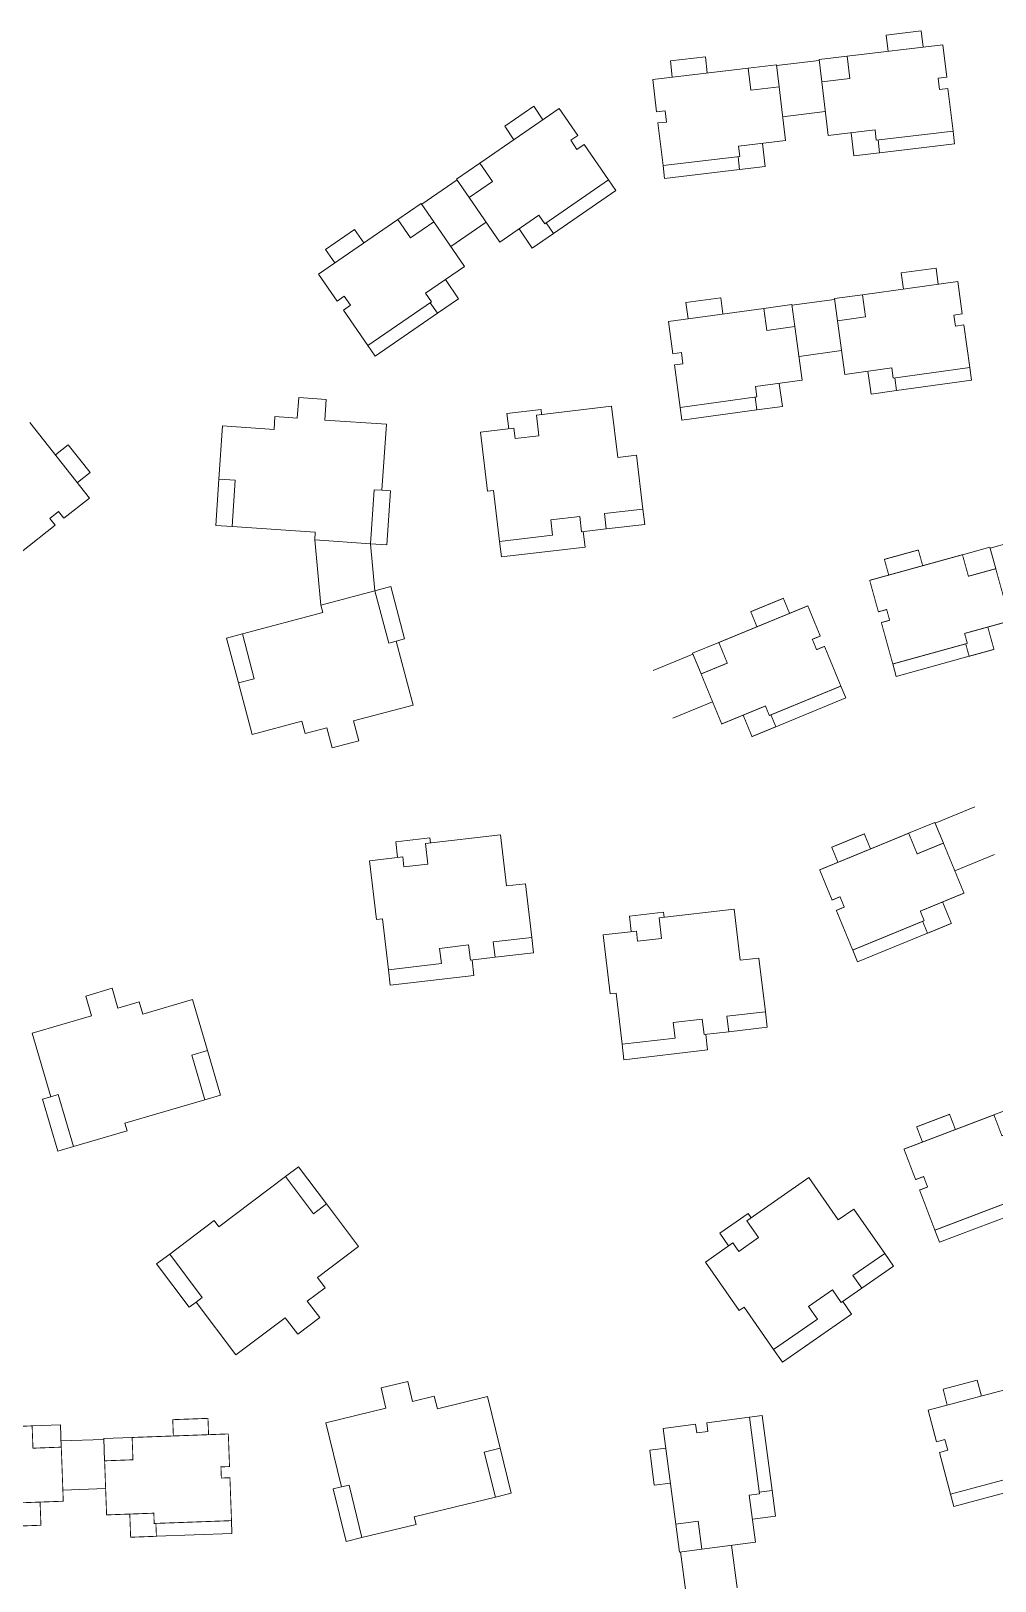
# Model space of a CAD drawing. Extents: x 195225 to 258225, y 4041 to 48538.
# Drawn here: x 200604 to 201726, y 11465 to 13269 of the extents above; entities that cross this region are included whole.
import ezdxf

# ---------------------------------------------------------------- set-up
doc = ezdxf.new("R2010")
doc.units = 0
doc.header["$LTSCALE"] = 1000
doc.header["$MEASUREMENT"] = 0
doc.layers.add('140', color=2, linetype='Continuous', lineweight=5)
doc.layers.add('DingDianTu', color=5, linetype='Continuous', lineweight=0)

# ---------------------------------------------------------------- blocks, each defined once
blk = doc.blocks.new('dafasfd')
at = {"layer": 'DingDianTu', "color": 7}
for points in [[(36368038, 16363912), (36371127, 16365074), (36372042, 16362641)], [(36369878, 16352210), (36361642, 16349110), (36361113, 16350514)]]:
    blk.add_lwpolyline(points, dxfattribs=at)
at = {"layer": 'DingDianTu', "color": 7, "const_width": 100}
blk.add_lwpolyline([(36368038, 16363912), (36368954, 16361479), (36372042, 16362641), (36374261, 16356745), (36369114, 16354807), (36369537, 16353684), (36361113, 16350514), (36359352, 16355194), (36360288, 16355546), (36359830, 16356763), (36358894, 16356410), (36357556, 16359967)], close=True, dxfattribs=at)
for points in [[(36363546, 16362221), (36362876, 16363999), (36359039, 16362555), (36359708, 16360777)], [(36371734, 16355794), (36372686, 16353267), (36369878, 16352210), (36369350, 16353614)]]:
    blk.add_lwpolyline(points, dxfattribs=at)
blk = doc.blocks.new('*E50')
at = {"layer": 'DingDianTu', "color": 7, "xscale": 0.001000002024510444, "yscale": 0.001000000163912773, "zscale": 0.001, "rotation": 339.3761177849276}
blk.add_blockref('dafasfd', (22612.58, -20413.34), dxfattribs=at)
blk = doc.blocks.new('*E37')
at = {"layer": 'DingDianTu', "color": 7, "xscale": 0.001000002024510444, "yscale": 0.001000000163912773, "zscale": 0.001, "rotation": 339.3761177849276}
blk.add_blockref('dafasfd', (22612.58, -20413.34), dxfattribs=at)
blk = doc.blocks.new('*E36')
at = {"layer": 'DingDianTu', "color": 7, "xscale": 0.001000002024510444, "yscale": 0.001000000163912773, "zscale": 0.001, "rotation": 339.3761177849276}
blk.add_blockref('dafasfd', (22612.58, -20413.34), dxfattribs=at)
blk = doc.blocks.new('*E31')
at = {"layer": 'DingDianTu', "color": 7, "xscale": 0.001000002024510444, "yscale": 0.001000000163912773, "zscale": 0.001, "rotation": 339.3761177849276}
blk.add_blockref('dafasfd', (22612.58, -20413.34), dxfattribs=at)
blk = doc.blocks.new('*E238')
at = {"layer": 'DingDianTu', "color": 7, "xscale": 0.001000002024510444, "yscale": 0.001000000163912773, "zscale": 0.001, "rotation": 339.3761177849276}
blk.add_blockref('dafasfd', (22612.58, -20413.34), dxfattribs=at)
blk = doc.blocks.new('*E237')
at = {"layer": 'DingDianTu', "color": 7, "xscale": 0.001000002024510444, "yscale": 0.001000000163912773, "zscale": 0.001, "rotation": 339.3761177849276}
blk.add_blockref('dafasfd', (22612.58, -20413.34), dxfattribs=at)

msp = doc.modelspace()

# ---------------------------------------------------------------- linework, layer by layer
at = {"layer": '140', "color": 7}
for p, q in [((201599.4, 13264.3), (201640.1, 13269.2)), ((201601.6, 13245.4), (201599.4, 13264.3)), ((201640.1, 13269.2), (201642.3, 13250.3)), ((201665.2, 13253), (201554, 13239.7)), ((201669.7, 13215.3), (201665.2, 13253)), ((201388.9, 13239.2), (201348.2, 13234.3)), ((201348.2, 13234.3), (201350.4, 13215.4)), ((201391.1, 13220.3), (201388.9, 13239.2)), ((201438.8, 13226), (201471.6, 13229.9)), ((201471.6, 13229.9), (201474.6, 13204.1)), ((201521.3, 13234.8), (201471.7, 13228.9)), ((201554, 13239.7), (201521.2, 13235.8)), ((201521.2, 13235.8), (201524.3, 13210)), ((201554, 13239.7), (201557.1, 13213.9)), ((201327.6, 13212.7), (201438.8, 13226)), ((201332.1, 13175), (201327.6, 13212.7)), ((201438.8, 13226), (201441.9, 13200.2)), ((201557.1, 13213.9), (201524.3, 13210)), ((201524.3, 13210), (201531.8, 13147.5)), ((201659.8, 13214.1), (201669.7, 13215.3)), ((201661.3, 13201.2), (201659.8, 13214.1)), ((201441.9, 13200.2), (201474.6, 13204.1)), ((201474.6, 13204.1), (201482.1, 13141.5)), ((201671.2, 13202.4), (201661.3, 13201.2)), ((201677.2, 13152.7), (201671.2, 13202.4)), ((201218.8, 13178.9), (201126.6, 13115.4)), ((201155.4, 13158.3), (201189.1, 13181.5)), ((201189.1, 13181.5), (201199.9, 13165.9)), ((201240.4, 13147.6), (201218.8, 13178.9)), ((201342, 13176.1), (201332.1, 13175)), ((201343.6, 13163.2), (201342, 13176.1)), ((201528.4, 13175.3), (201478.8, 13169.3)), ((201166.1, 13142.6), (201155.4, 13158.3)), ((201333.6, 13162.1), (201343.6, 13163.2)), ((201339.6, 13112.4), (201333.6, 13162.1)), ((201232.2, 13142), (201240.4, 13147.6)), ((201239.5, 13131.3), (201232.2, 13142)), ((201482.1, 13141.5), (201427.5, 13135)), ((201455.3, 13138.3), (201458.5, 13111.5)), ((201531.8, 13147.5), (201586.4, 13154)), ((201558.6, 13150.7), (201561.8, 13123.9)), ((201586.4, 13154), (201587.8, 13142.1)), ((201587.8, 13142.1), (201677.2, 13152.7)), ((201591.6, 13127.4), (201589.8, 13142.3)), ((201591.6, 13127.4), (201678.9, 13137.9)), ((201678.9, 13137.9), (201677.2, 13152.7)), ((201247.8, 13136.9), (201239.5, 13131.3)), ((201276.1, 13095.8), (201247.8, 13136.9)), ((201428.9, 13123.1), (201339.6, 13112.4)), ((201428.7, 13108), (201426.9, 13122.8)), ((201427.5, 13135), (201428.9, 13123.1)), ((201561.8, 13123.9), (201591.6, 13127.4)), ((201126.6, 13115.4), (201099.4, 13096.7)), ((201126.6, 13115.4), (201141.3, 13094)), ((201341.3, 13097.5), (201339.6, 13112.4)), ((201428.7, 13108), (201341.3, 13097.5)), ((201458.5, 13111.5), (201428.7, 13108)), ((201100, 13095.9), (201058.8, 13067.5)), ((201099.4, 13096.7), (201114.2, 13075.3)), ((201141.3, 13094), (201114.2, 13075.3)), ((201202, 13044.7), (201276.1, 13095.8)), ((201284.6, 13083.4), (201276.1, 13095.8)), ((201031.1, 13049.6), (201058.2, 13068.3)), ((201058.2, 13068.3), (201073, 13046.9)), ((201114.2, 13075.3), (201149.9, 13023.4)), ((201212.2, 13033.5), (201284.6, 13083.4)), ((200938.8, 12986.1), (201031.1, 13049.6)), ((201031.1, 13049.6), (201045.8, 13028.2)), ((201149.9, 13023.4), (201195.2, 13054.6)), ((201195.2, 13054.6), (201202, 13044.7)), ((200980.8, 13038), (200947, 13014.8)), ((200991.5, 13022.4), (200980.8, 13038)), ((201045.8, 13028.2), (201073, 13046.9)), ((201073, 13046.9), (201108.7, 12995)), ((201134, 13046.5), (201092.8, 13018.1)), ((201172.1, 13038.7), (201187.5, 13016.5)), ((201187.5, 13016.5), (201212.2, 13033.5)), ((201212.2, 13033.5), (201203.6, 13045.8)), ((200947, 13014.8), (200957.8, 12999.1)), ((201108.7, 12995), (201063.4, 12963.8)), ((200960.4, 12954.8), (200938.8, 12986.1)), ((201086.5, 12979.7), (201101.8, 12957.5)), ((201682.7, 12977.4), (201571.8, 12962.1)), ((201616.7, 12987.5), (201657.3, 12993.1)), ((201619.3, 12968.6), (201616.7, 12987.5)), ((201657.3, 12993.1), (201659.9, 12974.2)), ((201687.9, 12939.7), (201682.7, 12977.4)), ((200968.6, 12960.5), (200960.4, 12954.8)), ((200976, 12949.8), (200968.6, 12960.5)), ((201063.4, 12963.8), (201070.2, 12954)), ((201101.8, 12957.5), (201077.1, 12940.5)), ((201406.7, 12958.5), (201366.1, 12952.9)), ((201409.3, 12939.7), (201406.7, 12958.5)), ((201571.8, 12962.1), (201539.1, 12957.6)), ((201539.1, 12957.6), (201542.6, 12931.8)), ((201571.8, 12962.1), (201575.3, 12936.3)), ((200967.7, 12944.1), (200976, 12949.8)), ((200996.1, 12902.9), (200967.7, 12944.1)), ((201070.2, 12954), (200996.1, 12902.9)), ((201077.1, 12940.5), (201004.6, 12890.6)), ((201077.1, 12940.5), (201068.6, 12952.8)), ((201345.9, 12930.9), (201456.8, 12946.2)), ((201366.1, 12952.9), (201368.7, 12934.1)), ((201456.8, 12946.2), (201489.5, 12950.7)), ((201456.8, 12946.2), (201460.4, 12920.5)), ((201489.5, 12950.7), (201493.1, 12925)), ((201539.2, 12956.6), (201489.7, 12949.8)), ((201678, 12938.4), (201687.9, 12939.7)), ((201351.1, 12893.3), (201345.9, 12930.9)), ((201460.4, 12920.5), (201493.1, 12925)), ((201493.1, 12925), (201501.7, 12862.6)), ((201575.3, 12936.3), (201542.6, 12931.8)), ((201542.6, 12931.8), (201551.2, 12869.4)), ((201679.8, 12925.5), (201678, 12938.4)), ((201689.7, 12926.9), (201679.8, 12925.5)), ((201696.5, 12877.3), (201689.7, 12926.9)), ((201004.6, 12890.6), (200996.1, 12902.9)), ((201361, 12894.7), (201351.1, 12893.3)), ((201362.8, 12881.8), (201361, 12894.7)), ((201547.4, 12897.2), (201497.9, 12890.3)), ((201352.9, 12880.4), (201362.8, 12881.8)), ((201359.7, 12830.9), (201352.9, 12880.4)), ((201551.2, 12869.4), (201605.7, 12876.9)), ((201578, 12873.1), (201581.7, 12846.4)), ((201605.7, 12876.9), (201607.3, 12865)), ((201607.3, 12865), (201696.5, 12877.3)), ((201698.6, 12862.5), (201696.5, 12877.3)), ((201501.7, 12862.6), (201447.2, 12855.1)), ((201447.2, 12855.1), (201448.8, 12843.2)), ((201474.9, 12858.9), (201478.6, 12832.1)), ((201581.7, 12846.4), (201611.4, 12850.5)), ((201611.4, 12850.5), (201609.3, 12865.3)), ((201611.4, 12850.5), (201698.6, 12862.5)), ((200914, 12818.4), (200915.7, 12842.3)), ((200915.7, 12842.3), (200947.6, 12840.1)), ((200947.6, 12840.1), (200945.9, 12816.2)), ((201192.5, 12821.8), (201279.8, 12832.2)), ((201279.8, 12832.2), (201286.9, 12772.6)), ((201448.8, 12843.2), (201359.7, 12830.9)), ((201448.9, 12828), (201446.9, 12842.9)), ((201478.6, 12832.1), (201448.9, 12828)), ((200672.3, 12725.4), (200602.9, 12813.3)), ((200887, 12805.2), (200888.1, 12820.2)), ((200888.1, 12820.2), (200914, 12818.4)), ((200945.9, 12816.2), (201017.8, 12811.3)), ((201197.7, 12828.5), (201158, 12823.8)), ((201158, 12823.8), (201160.1, 12805.9)), ((201195.3, 12798), (201192.5, 12821.8)), ((201198.4, 12822.5), (201197.7, 12828.5)), ((201361.7, 12816), (201359.7, 12830.9)), ((201448.9, 12828), (201361.7, 12816)), ((200822.9, 12747.5), (200827.2, 12809.3)), ((200827.2, 12809.3), (200887, 12805.2)), ((201017.8, 12811.3), (201012.5, 12734.5)), ((201127.3, 12802), (201166.1, 12806.6)), ((201135.5, 12733.5), (201127.3, 12802)), ((201166.1, 12806.6), (201167.5, 12794.7)), ((201167.5, 12794.7), (201195.3, 12798)), ((200632.6, 12775.6), (200647.5, 12787.4)), ((200647.5, 12787.4), (200673, 12755.2)), ((201286.9, 12772.6), (201308.8, 12775.2)), ((201308.8, 12775.2), (201316.2, 12712.6)), ((200673, 12755.2), (200658.1, 12743.5)), ((200819.2, 12693.6), (200822.9, 12747.5)), ((200841.9, 12746.2), (200822.9, 12747.5)), ((200838.2, 12692.3), (200841.9, 12746.2)), ((200642.5, 12701.9), (200672.3, 12725.4)), ((201003.5, 12735.1), (200999.2, 12672.2)), ((201012.5, 12734.5), (201003.5, 12735.1)), ((201022.5, 12733.8), (201012.5, 12734.5)), ((201018.2, 12670.9), (201022.5, 12733.8)), ((201142.4, 12734.3), (201135.5, 12733.5)), ((201149.5, 12674.7), (201142.4, 12734.3)), ((200626.1, 12701.6), (200636.3, 12709.7)), ((200636.3, 12709.7), (200642.5, 12701.9)), ((201316.2, 12712.6), (201271.5, 12707.3)), ((201271.5, 12707.3), (201273.6, 12689.4)), ((201316.2, 12712.6), (201318.3, 12694.7)), ((200593.1, 12662.8), (200632.3, 12693.8)), ((200632.3, 12693.8), (200626.1, 12701.6)), ((200838.2, 12692.3), (200819.2, 12693.6)), ((200935, 12685.7), (200838.2, 12692.3)), ((201242.7, 12703.9), (201208.9, 12699.9)), ((201208.9, 12699.9), (201211, 12682)), ((201244.8, 12686), (201242.7, 12703.9)), ((201273.6, 12689.4), (201244.8, 12686)), ((201318.3, 12694.7), (201273.6, 12689.4)), ((200934.4, 12676.7), (200935, 12685.7)), ((200934.4, 12676.7), (200941.6, 12600.8)), ((200999.2, 12672.2), (200934.4, 12676.7)), ((200999.2, 12672.2), (201004.4, 12617.4)), ((200999.2, 12672.2), (201018.2, 12670.9)), ((201211, 12682), (201149.5, 12674.7)), ((201151.6, 12656.8), (201149.5, 12674.7)), ((201246.8, 12686.3), (201248.9, 12668.4)), ((201768.4, 12680.5), (201720.2, 12667.2)), ((201248.9, 12668.4), (201151.6, 12656.8)), ((201004.4, 12617.4), (200941.6, 12600.8)), ((201004.4, 12617.4), (201022.8, 12622.3)), ((201020.5, 12556.5), (201004.4, 12617.4)), ((201022.8, 12622.3), (201038.9, 12561.4)), ((200941.6, 12600.8), (200943.9, 12592.1)), ((200943.9, 12592.1), (200850.1, 12567.2)), ((200850.1, 12567.2), (200831.7, 12562.3)), ((200831.7, 12562.3), (200845.6, 12510.1)), ((200850.1, 12567.2), (200863.9, 12515)), ((201038.9, 12561.4), (201029.2, 12558.8)), ((201029.2, 12558.8), (201020.5, 12556.5)), ((201049, 12484.4), (201029.2, 12558.8)), ((201374.4, 12543.7), (201328.2, 12524.7)), ((200863.9, 12515), (200845.6, 12510.1)), ((200845.6, 12510.1), (200861.5, 12450.2)), ((201397.3, 12488.3), (201351, 12469.2)), ((200979.4, 12466), (201049, 12484.4)), ((200861.5, 12450.2), (200919.5, 12465.6)), ((200919.5, 12465.6), (200923.3, 12451.1)), ((200923.3, 12451.1), (200948.4, 12457.8)), ((200948.4, 12457.8), (200954.6, 12434.6)), ((200985.5, 12442.8), (200979.4, 12466)), ((200954.6, 12434.6), (200985.5, 12442.8)), ((201702.5, 12365.8), (201656.3, 12346.7)), ((201068.3, 12329.7), (201028.6, 12325)), ((201063.1, 12323.1), (201150.5, 12333.4)), ((201069, 12323.8), (201068.3, 12329.7)), ((201150.5, 12333.4), (201157.5, 12273.8)), ((200998, 12303.2), (201036.7, 12307.8)), ((201028.6, 12325), (201030.7, 12307.1)), ((201036.7, 12307.8), (201038.1, 12295.9)), ((201065.9, 12299.2), (201063.1, 12323.1)), ((201725.4, 12310.3), (201679.1, 12291.3)), ((201006.1, 12234.7), (200998, 12303.2)), ((201038.1, 12295.9), (201065.9, 12299.2)), ((201157.5, 12273.8), (201179.4, 12276.4)), ((201179.4, 12276.4), (201186.8, 12213.9)), ((201013, 12235.5), (201006.1, 12234.7)), ((201020.1, 12176), (201013, 12235.5)), ((201340.3, 12243.1), (201300.5, 12238.4)), ((201300.5, 12238.4), (201302.7, 12220.6)), ((201335, 12236.5), (201422.4, 12246.8)), ((201337.8, 12212.6), (201335, 12236.5)), ((201341, 12237.2), (201340.3, 12243.1)), ((201422.4, 12246.8), (201429.5, 12187.3)), ((201269.9, 12216.7), (201308.6, 12221.3)), ((201308.6, 12221.3), (201310, 12209.3)), ((201113.3, 12205.1), (201079.6, 12201.1)), ((201079.6, 12201.1), (201081.7, 12183.3)), ((201115.4, 12187.3), (201113.3, 12205.1)), ((201186.8, 12213.9), (201142.1, 12208.6)), ((201142.1, 12208.6), (201144.2, 12190.7)), ((201186.8, 12213.9), (201188.9, 12196)), ((201278, 12148.2), (201269.9, 12216.7)), ((201310, 12209.3), (201337.8, 12212.6)), ((201081.7, 12183.3), (201020.1, 12176)), ((201144.2, 12190.7), (201115.4, 12187.3)), ((201117.4, 12187.5), (201119.5, 12169.6)), ((201188.9, 12196), (201144.2, 12190.7)), ((201429.5, 12187.3), (201451.3, 12189.8)), ((201451.3, 12189.8), (201458.7, 12127.3)), ((201022.2, 12158.1), (201020.1, 12176)), ((201119.5, 12169.6), (201022.2, 12158.1)), ((200698.5, 12154.6), (200667.8, 12145.6)), ((200667.8, 12145.6), (200674.6, 12122.5)), ((200705.3, 12131.6), (200698.5, 12154.6)), ((201285, 12149), (201278, 12148.2)), ((201292, 12089.4), (201285, 12149)), ((200730.2, 12138.9), (200705.3, 12131.6)), ((200734.5, 12124.5), (200730.2, 12138.9)), ((200792, 12141.5), (200734.5, 12124.5)), ((200809.5, 12082), (200792, 12141.5)), ((201458.7, 12127.3), (201414, 12122)), ((201458.7, 12127.3), (201460.9, 12109.4)), ((200674.6, 12122.5), (200605.5, 12102.2)), ((201385.2, 12118.6), (201351.5, 12114.6)), ((201351.5, 12114.6), (201353.6, 12096.7)), ((201387.4, 12100.7), (201385.2, 12118.6)), ((201414, 12122), (201416.2, 12104.1)), ((201460.9, 12109.4), (201416.2, 12104.1)), ((200605.5, 12102.2), (200627.3, 12028.3)), ((201353.6, 12096.7), (201292, 12089.4)), ((201416.2, 12104.1), (201387.4, 12100.7)), ((201389.4, 12100.9), (201391.5, 12083.1)), ((200791.3, 12076.7), (200809.5, 12082)), ((200806.6, 12024.9), (200791.3, 12076.7)), ((200824.8, 12030.2), (200809.5, 12082)), ((201294.2, 12071.5), (201292, 12089.4)), ((201391.5, 12083.1), (201294.2, 12071.5)), ((200617.7, 12025.5), (200627.3, 12028.3)), ((200635.5, 11965.1), (200617.7, 12025.5)), ((200627.3, 12028.3), (200635.9, 12030.9)), ((200635.9, 12030.9), (200653.7, 11970.4)), ((200713.5, 11997.4), (200806.6, 12024.9)), ((200806.6, 12024.9), (200824.8, 12030.2)), ((200653.7, 11970.4), (200716.1, 11988.8)), ((200716.1, 11988.8), (200713.5, 11997.4)), ((200653.7, 11970.4), (200635.5, 11965.1)), ((200900.4, 11935.3), (200915.6, 11946.7)), ((200915.6, 11946.7), (200948.1, 11903.6)), ((200822.9, 11877), (200900.4, 11935.3)), ((200900.4, 11935.3), (200932.9, 11892.1)), ((201437.1, 11884), (201509.3, 11934.3)), ((201509.3, 11934.3), (201543.6, 11885)), ((200932.9, 11892.1), (200948.1, 11903.6)), ((200948.1, 11903.6), (200985.3, 11854)), ((201543.6, 11885), (201561.6, 11897.6)), ((201561.6, 11897.6), (201597.6, 11845.8)), ((200765.6, 11845.1), (200817.5, 11884.2)), ((200817.5, 11884.2), (200822.9, 11877)), ((201438.6, 11892.4), (201405.7, 11869.5)), ((201450.8, 11864.3), (201437.1, 11884)), ((201442, 11887.5), (201438.6, 11892.4)), ((201388.9, 11835.9), (201420.9, 11858.2)), ((201405.7, 11869.5), (201416, 11854.8)), ((201420.9, 11858.2), (201427.8, 11848.3)), ((201427.8, 11848.3), (201450.8, 11864.3)), ((200765.6, 11845.1), (200750.4, 11833.7)), ((200803.4, 11794.7), (200765.6, 11845.1)), ((200985.3, 11854), (200937.4, 11818)), ((201597.6, 11845.8), (201560.6, 11820.1)), ((201597.6, 11845.8), (201607.9, 11831.1)), ((200750.4, 11833.7), (200788.2, 11783.3)), ((201428.3, 11779.3), (201388.9, 11835.9)), ((201607.9, 11831.1), (201570.9, 11805.4)), ((200946.4, 11806), (200925.6, 11790.3)), ((200937.4, 11818), (200946.4, 11806)), ((201536.8, 11803.6), (201508.9, 11784.2)), ((201547.1, 11788.8), (201536.8, 11803.6)), ((201570.9, 11805.4), (201547.1, 11788.8)), ((201560.6, 11820.1), (201570.9, 11805.4)), ((200788.2, 11783.3), (200796.2, 11789.3)), ((200796.2, 11789.3), (200803.4, 11794.7)), ((200842.5, 11727.8), (200796.2, 11789.3)), ((200925.6, 11790.3), (200940.1, 11771.2)), ((201548.8, 11790), (201559, 11775.2)), ((200900.1, 11771.1), (200842.5, 11727.8)), ((200914.5, 11751.9), (200900.1, 11771.1)), ((200940.1, 11771.2), (200914.5, 11751.9)), ((201434, 11783.3), (201428.3, 11779.3)), ((201468.3, 11734), (201434, 11783.3)), ((201519.2, 11769.4), (201468.3, 11734)), ((201559, 11775.2), (201478.6, 11719.2)), ((201508.9, 11784.2), (201519.2, 11769.4)), ((201478.6, 11719.2), (201468.3, 11734)), ((201042.5, 11696.9), (201011.5, 11689.3)), ((201048.2, 11673.5), (201042.5, 11696.9)), ((201705.2, 11698.2), (201665.5, 11687.7)), ((201710.1, 11679.9), (201705.2, 11698.2)), ((201011.5, 11689.3), (201017.2, 11665.9)), ((201073.5, 11679.7), (201048.2, 11673.5)), ((201077.1, 11665.1), (201073.5, 11679.7)), ((201135.3, 11679.4), (201077.1, 11665.1)), ((201150.1, 11619.2), (201135.3, 11679.4)), ((201648.2, 11663.4), (201756.4, 11692.3)), ((201665.5, 11687.7), (201670.4, 11669.3)), ((201017.2, 11665.9), (200947.2, 11648.8)), ((201658, 11626.7), (201648.2, 11663.4)), ((200947.2, 11648.8), (200965.5, 11574)), ((201377.6, 11647), (201339.9, 11642)), ((201339.9, 11642), (201354.6, 11530.9)), ((201378.9, 11637), (201377.6, 11647)), ((201440.1, 11655.2), (201390.5, 11648.7)), ((201390.5, 11648.7), (201391.8, 11638.7)), ((201454.9, 11657.2), (201440.1, 11655.2)), ((201451.8, 11566), (201440.1, 11655.2)), ((201466.5, 11569.9), (201454.9, 11657.2)), ((200688.9, 11629.4), (200639, 11627.6)), ((201391.8, 11638.7), (201378.9, 11637)), ((201667.7, 11629.2), (201658, 11626.7)), ((201671, 11616.7), (201667.7, 11629.2)), ((201131.6, 11614.7), (201150.1, 11619.2)), ((201144.5, 11562.2), (201131.6, 11614.7)), ((201162.9, 11566.7), (201150.1, 11619.2)), ((201324.1, 11616.7), (201342.9, 11619.2)), ((201329.5, 11576), (201324.1, 11616.7)), ((201661.4, 11614.1), (201671, 11616.7)), ((201674.3, 11565.8), (201661.4, 11614.1)), ((201761.2, 11589), (201674.3, 11565.8)), ((200691, 11572.3), (200641.1, 11570.4)), ((200955.8, 11571.7), (200965.5, 11574)), ((200970.8, 11510.5), (200955.8, 11571.7)), ((200965.5, 11574), (200974.3, 11576.2)), ((200974.3, 11576.2), (200989.2, 11515)), ((201348.3, 11578.5), (201329.5, 11576)), ((201466.5, 11569.9), (201451.6, 11568)), ((201470.4, 11540.2), (201466.5, 11569.9)), ((201763.2, 11574), (201678.2, 11551.3)), ((201050.2, 11539.2), (201144.5, 11562.2)), ((201144.5, 11562.2), (201162.9, 11566.7)), ((201440, 11564.4), (201451.8, 11566)), ((201447.2, 11509.9), (201440, 11564.4)), ((201678.2, 11551.3), (201674.3, 11565.8)), ((201052.4, 11530.4), (201050.2, 11539.2)), ((201354.6, 11530.9), (201380.4, 11534.3)), ((201380.4, 11534.3), (201384.7, 11501.6)), ((201443.6, 11536.6), (201470.4, 11540.2)), ((200989.2, 11515), (200970.8, 11510.5)), ((200989.2, 11515), (201052.4, 11530.4)), ((201354.6, 11530.9), (201358.9, 11498.2)), ((201358.9, 11498.2), (201384.7, 11501.6)), ((201359.9, 11498.4), (201366.5, 11448.8)), ((201384.7, 11501.6), (201447.2, 11509.9)), ((201419.4, 11506.2), (201425.9, 11456.6))]:
    msp.add_line(p, q, dxfattribs=at)

# ---------------------------------------------------------------- block references
at = {"layer": '140', "color": 7, "yscale": 10.00000000931323, "zscale": 10}
for name, p, xscale, rotation in [('*E31', (-447601.8, 19120.2), 10.00000000934839, 15.43944678286153), ('*E237', (-443694.5, -59645.6), 10.00000000930756, 22.37417144314559), ('*E50', (-445292.4, -42654.9), 10.00000000925495, 20.83862182147166), ('*E37', (-429683.1, 167707.2), 10.00000000930799, 2.102581703969761)]:
    msp.add_blockref(name, p, dxfattribs=dict(at, xscale=xscale, rotation=rotation))
at = {"layer": '140', "color": 7, "extrusion": (0, 0, -1), "yscale": 10.00000000931323, "zscale": -10}
for name, p, xscale, rotation in [('*E238', (-710388.5, 415737.6), 10.00000000930756, 337.6258285568545), ('*E36', (-817869.9, 213491.4), 10.00000000930799, 357.8974182960303)]:
    msp.add_blockref(name, p, dxfattribs=dict(at, xscale=xscale, rotation=rotation))

doc.saveas('drawing.dxf')
